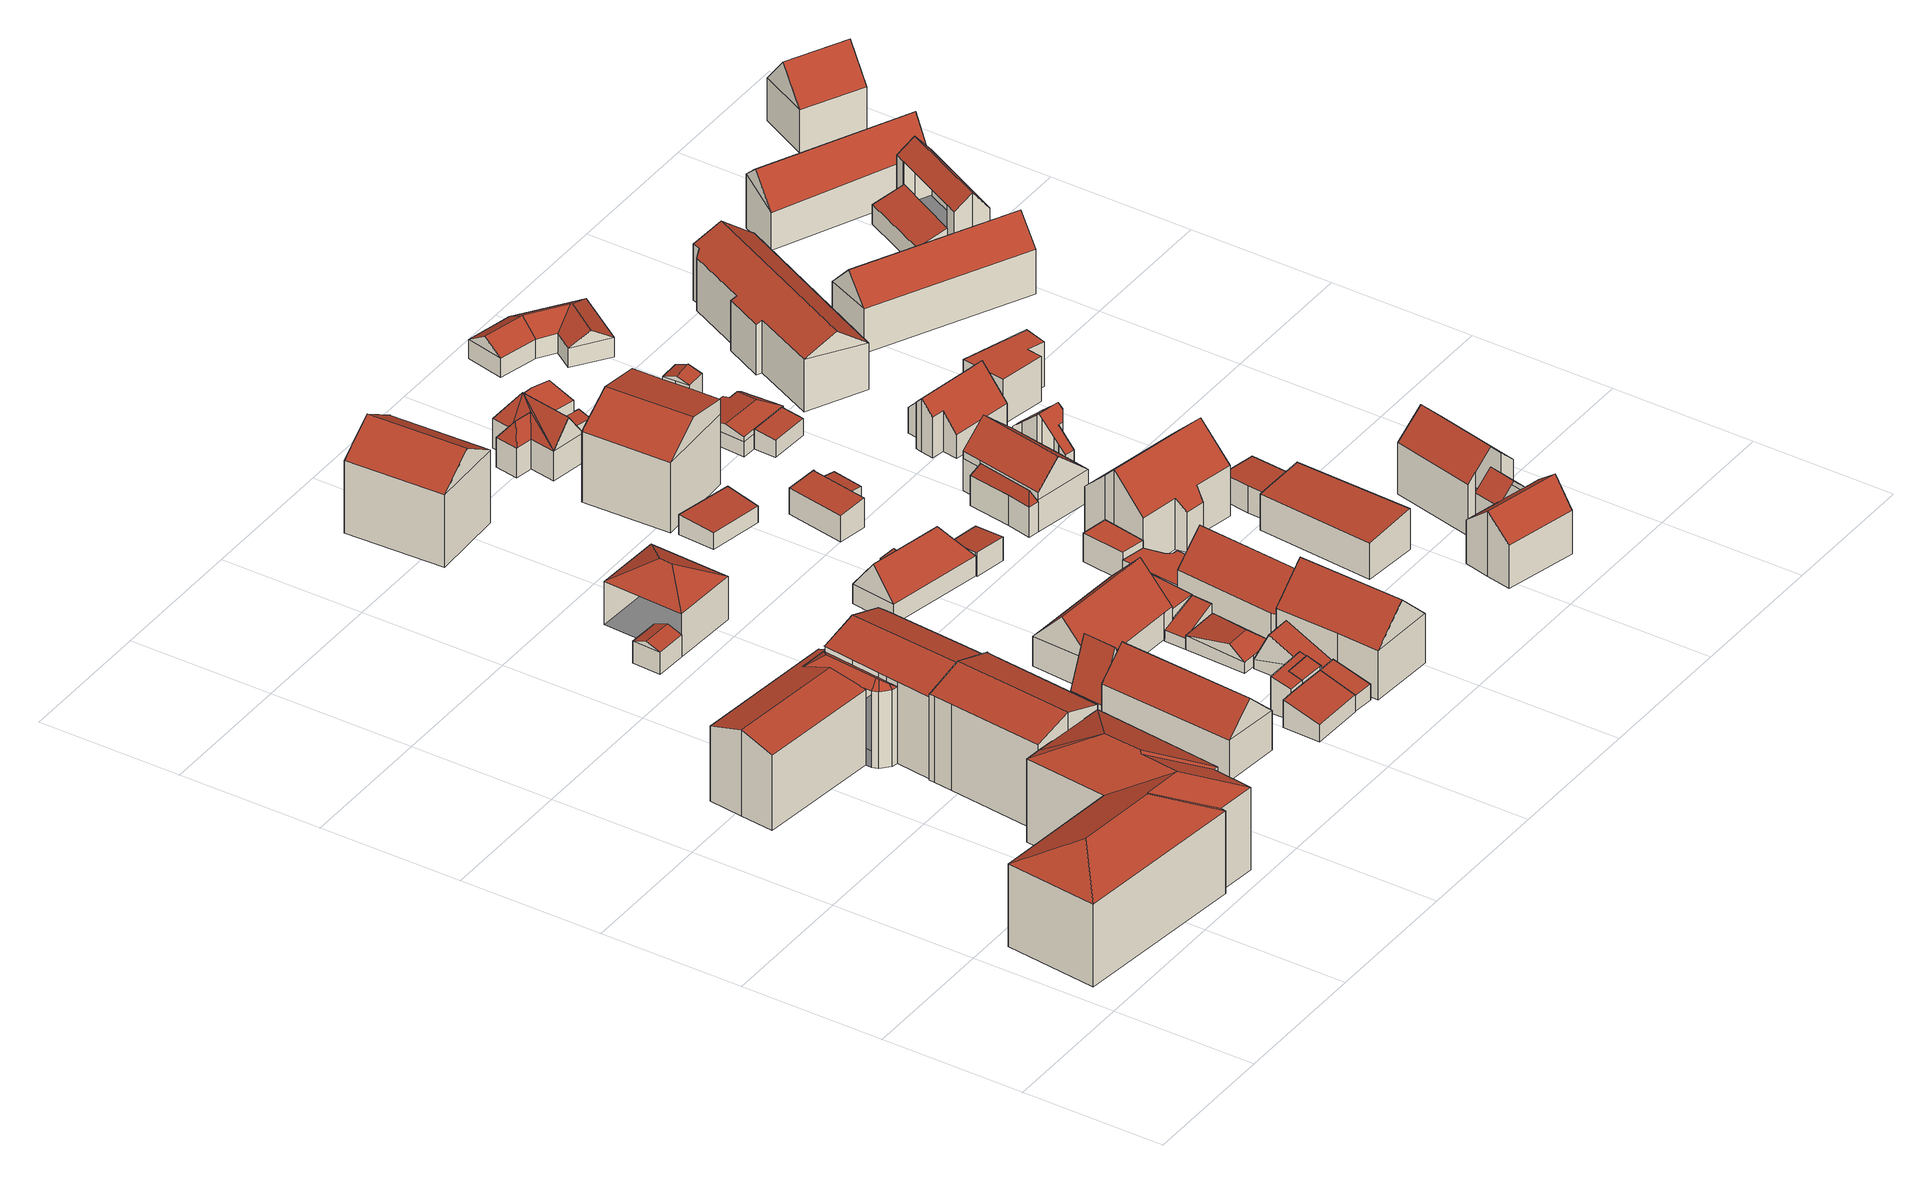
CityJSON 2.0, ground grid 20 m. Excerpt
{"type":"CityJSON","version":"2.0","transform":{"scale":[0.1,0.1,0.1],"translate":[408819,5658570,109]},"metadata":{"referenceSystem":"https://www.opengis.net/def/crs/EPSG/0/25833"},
"CityObjects":{
"building1":{"type":"Building","attributes":{"Dachtyp_tdc":"tdcFreeFormRoof","Gemeindeschluessel":14612000,"Dachneigung":25.26,"QualitaetDacherkennung":13,"Geometrietyp2DReferenz":"3000","measuredHeight":15.24,"function":"31001_9998","roofType":"5000"},"geometry":[{"type":"Solid","lod":"2","boundaries":[[[[0,1,2,3]],[[1,4,5,2]],[[4,6,7,5]],[[6,8,9,7]],[[8,10,11,9]],[[10,12,13,11]],[[12,14,15,13]],[[14,16,17,15]],[[16,18,19,17]],[[18,20,21,19]],[[20,0,3,21]],[[22,23,20,18]],[[24,22,18,16]],[[25,24,16,14]],[[26,25,14,12]],[[27,26,12,10]],[[8,27,10]],[[27,8,6]],[[24,25,26,27,6,4]],[[28,23,22,24,4,1]],[[28,1,0]],[[23,28,0,20]],[[3,2,5,7,9,11,13,15,17,19,21]]]],"semantics":{"surfaces":[{"type":"WallSurface"},{"type":"RoofSurface"},{"type":"GroundSurface"}],"values":[[0,0,0,0,0,0,0,0,0,0,0,1,1,1,1,1,1,1,1,1,1,1,2]]}}]},
"building2":{"type":"Building","attributes":{"Gemeindeschluessel":14612000,"Geometrietyp2DReferenz":"3000","function":"31001_9998","roofType":"9999"},"children":["building2-1","building2-2","building2-3"]},
"building2-1":{"type":"BuildingPart","attributes":{"Dachtyp_tdc":"tdcGableRoof","Dachneigung":17.58,"QualitaetDacherkennung":81,"Geometrietyp2DReferenz":"3000","measuredHeight":13.63,"roofType":"3100"},"parents":["building2"],"geometry":[{"type":"MultiSurface","lod":"2","boundaries":[[[29,30,31,32,33]],[[30,34,35,31]],[[34,36,37,35]],[[36,38,39,37]],[[38,40,41,39]],[[40,42,43,41]],[[42,44,45,46,43]],[[40,38,36,34,30]],[[30,29,47,44,42,40]],[[48,32,31,35,37,39,41,43,46]]],"semantics":{"surfaces":[{"type":"WallSurface"},{"type":"RoofSurface"},{"type":"GroundSurface"}],"values":[0,0,0,0,0,0,0,1,1,2]}}]},
"building2-2":{"type":"BuildingPart","attributes":{"Dachtyp_tdc":"tdcFreeFormRoof","Dachneigung":37.75,"QualitaetDacherkennung":17,"Geometrietyp2DReferenz":"3000","measuredHeight":12.64,"roofType":"5000"},"parents":["building2"],"geometry":[{"type":"MultiSurface","lod":"2","boundaries":[[[45,49,50,46]],[[49,51,52,50]],[[51,53,54,52]],[[55,56,57]],[[58,55,57,59,60,53]],[[61,58,53,51]],[[62,61,51,49]],[[62,49,45]],[[55,58,61,62,45,56]],[[46,50,52,54,63,64,65,48]]],"semantics":{"surfaces":[{"type":"WallSurface"},{"type":"RoofSurface"},{"type":"GroundSurface"}],"values":[0,0,0,1,1,1,1,1,1,2]}}]},
"building2-3":{"type":"BuildingPart","attributes":{"Dachtyp_tdc":"tdcGableRoof","Dachneigung":17.7,"QualitaetDacherkennung":75,"Geometrietyp2DReferenz":"3000","measuredHeight":12.54,"roofType":"3100"},"parents":["building2"],"geometry":[{"type":"MultiSurface","lod":"2","boundaries":[[[66,67,68,69]],[[67,70,71,68]],[[70,33,32,71]],[[72,73,74,63]],[[73,66,69,74]],[[75,76,77,33,70,67,66]],[[66,73,72,60,75]],[[69,68,71,32,48,65,64,63,74]]],"semantics":{"surfaces":[{"type":"WallSurface"},{"type":"RoofSurface"},{"type":"GroundSurface"}],"values":[0,0,0,0,0,1,1,2]}}]},
"building3":{"type":"Building","attributes":{"Dachtyp_tdc":"tdcGableRoof","Gemeindeschluessel":14612000,"Dachneigung":18.03,"QualitaetDacherkennung":75,"Geometrietyp2DReferenz":"3000","measuredHeight":14.37,"function":"31001_9998","roofType":"3100"},"geometry":[{"type":"Solid","lod":"2","boundaries":[[[[78,79,80,81]],[[79,82,83,80]],[[82,84,85,83]],[[84,86,87,85]],[[86,88,89,87]],[[88,90,91,89]],[[90,92,93,91]],[[92,94,43,93]],[[94,95,96,43]],[[95,97,39,96]],[[97,98,99,39]],[[98,78,81,99]],[[95,94,92,90,88,86,84]],[[84,82,79,78,98,97,95]],[[81,80,83,85,87,89,91,93,43,96,39,99]]]],"semantics":{"surfaces":[{"type":"WallSurface"},{"type":"RoofSurface"},{"type":"GroundSurface"}],"values":[[0,0,0,0,0,0,0,0,0,0,0,0,1,1,2]]}}]},
"building4":{"type":"Building","attributes":{"Dachtyp_tdc":"tdcFreeFormRoof","Gemeindeschluessel":14612000,"Dachneigung":44.83,"QualitaetDacherkennung":87,"Geometrietyp2DReferenz":"3000","measuredHeight":9.99,"function":"31001_9998","roofType":"5000"},"geometry":[{"type":"Solid","lod":"2","boundaries":[[[[100,101,102,103]],[[101,104,105,102]],[[104,106,107,105]],[[106,108,109,107]],[[108,100,103,109]],[[108,106,104,110,111]],[[111,110,101,100]],[[104,101,110]],[[100,108,111]],[[103,102,105,107,109]]]],"semantics":{"surfaces":[{"type":"WallSurface"},{"type":"RoofSurface"},{"type":"GroundSurface"}],"values":[[0,0,0,0,0,1,1,0,0,2]]}}]},
"building5":{"type":"Building","attributes":{"Gemeindeschluessel":14612000,"Geometrietyp2DReferenz":"3000","function":"31001_9998","roofType":"9999"},"children":["building5-1","building5-2"]},
"building5-1":{"type":"BuildingPart","attributes":{"Dachtyp_tdc":"tdcGableRoof","Dachneigung":20.03,"QualitaetDacherkennung":75,"Geometrietyp2DReferenz":"3000","measuredHeight":3.94,"roofType":"3100"},"parents":["building5"],"geometry":[{"type":"MultiSurface","lod":"2","boundaries":[[[112,113,114,115]],[[113,116,117,114]],[[116,118,119,117]],[[116,113,120]],[[113,112,121,120]],[[118,116,120,121]],[[115,114,117,119]]],"semantics":{"surfaces":[{"type":"WallSurface"},{"type":"RoofSurface"},{"type":"GroundSurface"}],"values":[0,0,0,0,1,1,2]}}]},
"building5-2":{"type":"BuildingPart","attributes":{"Dachtyp_tdc":"tdcHipRoof","Dachneigung":27.83,"QualitaetDacherkennung":95,"Geometrietyp2DReferenz":"3000","measuredHeight":8.83,"roofType":"3200"},"parents":["building5"],"geometry":[{"type":"MultiSurface","lod":"2","boundaries":[[[122,123,124,125]],[[123,126,112,115,124]],[[127,122,125,128]],[[126,123,129]],[[122,127,130]],[[123,122,130,129]],[[127,126,129,130]],[[125,124,115,119,128]]],"semantics":{"surfaces":[{"type":"WallSurface"},{"type":"RoofSurface"},{"type":"GroundSurface"}],"values":[0,0,0,1,1,1,1,2]}}]},
"building6":{"type":"Building","attributes":{"Dachtyp_tdc":"tdcFreeFormRoof","Gemeindeschluessel":14612000,"Dachneigung":68.62,"QualitaetDacherkennung":10,"Geometrietyp2DReferenz":"3000","measuredHeight":9.39,"function":"31001_9998","roofType":"5000"},"geometry":[{"type":"Solid","lod":"2","boundaries":[[[[131,132,133,134]],[[132,135,136,133]],[[135,137,138,136]],[[137,139,140,138]],[[139,141,142,140]],[[141,131,134,142]],[[131,141,139,137,143,144]],[[144,143,135,132]],[[132,131,144]],[[137,135,143]],[[134,133,136,138,140,142]]]],"semantics":{"surfaces":[{"type":"WallSurface"},{"type":"RoofSurface"},{"type":"GroundSurface"}],"values":[[0,0,0,0,0,0,1,1,0,0,2]]}}]},
"building7":{"type":"Building","attributes":{"Dachtyp_tdc":"tdcPolyFlatRoof","Gemeindeschluessel":14612000,"Dachneigung":16.19,"QualitaetDacherkennung":82,"Geometrietyp2DReferenz":"3000","measuredHeight":3.98,"function":"31001_9998","roofType":"2100"},"geometry":[{"type":"Solid","lod":"2","boundaries":[[[[145,146,147,148]],[[146,149,150,147]],[[149,151,152,150]],[[151,153,154,152]],[[153,155,156,154]],[[155,145,148,156]],[[155,153,151,149,146,145]],[[148,147,150,152,154,156]]]],"semantics":{"surfaces":[{"type":"WallSurface"},{"type":"RoofSurface"},{"type":"GroundSurface"}],"values":[[0,0,0,0,0,0,1,2]]}}]},
"building8":{"type":"Building","attributes":{"Dachtyp_tdc":"tdcPolyFlatRoof","Gemeindeschluessel":14612000,"Dachneigung":16.89,"QualitaetDacherkennung":75,"Geometrietyp2DReferenz":"3000","measuredHeight":5.36,"function":"31001_9998","roofType":"2100"},"geometry":[{"type":"Solid","lod":"2","boundaries":[[[[157,158,150,152]],[[158,159,160,150]],[[159,161,162,160]],[[161,163,164,162]],[[163,165,166,164]],[[165,157,152,166]],[[165,163,161,159,158,157]],[[152,150,160,162,164,166]]]],"semantics":{"surfaces":[{"type":"WallSurface"},{"type":"RoofSurface"},{"type":"GroundSurface"}],"values":[[0,0,0,0,0,0,1,2]]}}]},
"building9":{"type":"Building","attributes":{"Dachtyp_tdc":"tdcPolyFlatRoof","Gemeindeschluessel":14612000,"Dachneigung":16.58,"QualitaetDacherkennung":94,"Geometrietyp2DReferenz":"3000","measuredHeight":5,"function":"31001_9998","roofType":"2100"},"geometry":[{"type":"Solid","lod":"2","boundaries":[[[[157,165,167,168]],[[165,169,170,167]],[[169,171,172,170]],[[171,173,174,172]],[[173,157,168,174]],[[173,171,169,165,157]],[[168,167,170,172,174]]]],"semantics":{"surfaces":[{"type":"WallSurface"},{"type":"RoofSurface"},{"type":"GroundSurface"}],"values":[[0,0,0,0,0,1,2]]}}]},
"building10":{"type":"Building","attributes":{"Dachtyp_tdc":"tdcFreeFormRoof","Gemeindeschluessel":14612000,"Dachneigung":34.38,"QualitaetDacherkennung":70,"Geometrietyp2DReferenz":"3000","measuredHeight":14.23,"function":"31001_9998","roofType":"5000"},"geometry":[{"type":"Solid","lod":"2","boundaries":[[[[175,176,177,178]],[[176,179,180,177]],[[179,181,182,180]],[[181,183,184,182]],[[183,185,186,184]],[[185,175,178,186]],[[187,188,176,175,189]],[[190,191,187,189,192]],[[183,190,192,185]],[[185,192,189,175]],[[181,191,190,183]],[[179,188,187,191,181]],[[176,188,179]],[[178,177,180,182,184,186]]]],"semantics":{"surfaces":[{"type":"WallSurface"},{"type":"RoofSurface"},{"type":"GroundSurface"}],"values":[[0,0,0,0,0,0,1,1,0,0,0,0,0,2]]}}]},
"building11":{"type":"Building","attributes":{"Dachtyp_tdc":"tdcPolyFlatRoof","Gemeindeschluessel":14612000,"Dachneigung":16.16,"QualitaetDacherkennung":85,"Geometrietyp2DReferenz":"3000","measuredHeight":3.89,"function":"31001_9998","roofType":"2100"},"geometry":[{"type":"Solid","lod":"2","boundaries":[[[[193,153,174,194]],[[153,195,172,174]],[[195,196,197,172]],[[196,198,199,197]],[[198,193,194,199]],[[198,196,195,153,193]],[[194,174,172,197,199]]]],"semantics":{"surfaces":[{"type":"WallSurface"},{"type":"RoofSurface"},{"type":"GroundSurface"}],"values":[[0,0,0,0,0,1,2]]}}]},
"building12":{"type":"Building","attributes":{"Dachtyp_tdc":"tdcFreeFormRoof","Gemeindeschluessel":14612000,"Dachneigung":47.04,"QualitaetDacherkennung":93,"Geometrietyp2DReferenz":"3000","measuredHeight":9.12,"function":"31001_9998","roofType":"5000"},"geometry":[{"type":"Solid","lod":"2","boundaries":[[[[200,201,138,140]],[[201,202,203,138]],[[202,204,205,203]],[[204,206,207,205]],[[206,208,209,207]],[[208,200,140,209]],[[208,206,210,211,201,200]],[[210,204,202,211]],[[202,201,211]],[[206,204,210]],[[140,138,203,205,207,209]]]],"semantics":{"surfaces":[{"type":"WallSurface"},{"type":"RoofSurface"},{"type":"GroundSurface"}],"values":[[0,0,0,0,0,0,1,1,0,0,2]]}}]},
"building13":{"type":"Building","attributes":{"Dachtyp_tdc":"tdcFreeFormRoof","Gemeindeschluessel":14612000,"Dachneigung":25.26,"QualitaetDacherkennung":7,"Geometrietyp2DReferenz":"3000","measuredHeight":5.81,"function":"31001_9998","roofType":"5000"},"geometry":[{"type":"Solid","lod":"2","boundaries":[[[[212,213,197,214]],[[213,215,172,197]],[[215,216,170,172]],[[216,217,218,170]],[[217,219,220,218]],[[219,221,222,220]],[[221,212,214,222]],[[223,221,219,217,224]],[[213,212,223,224,216,215]],[[217,216,224]],[[212,221,223]],[[214,197,172,170,218,220,222]]]],"semantics":{"surfaces":[{"type":"WallSurface"},{"type":"RoofSurface"},{"type":"GroundSurface"}],"values":[[0,0,0,0,0,0,0,1,1,0,0,2]]}}]},
"building14":{"type":"Building","attributes":{"Dachtyp_tdc":"tdcFreeFormRoof","Gemeindeschluessel":14612000,"Dachneigung":11.11,"QualitaetDacherkennung":19,"Geometrietyp2DReferenz":"3000","measuredHeight":3.42,"function":"31001_9998","roofType":"5000"},"geometry":[{"type":"Solid","lod":"2","boundaries":[[[[225,226,227,228]],[[226,229,230,227]],[[229,231,232,230]],[[231,233,234,232]],[[233,225,228,234]],[[235,236,231]],[[236,235,229,226,237]],[[233,231,236,237,225]],[[231,229,235]],[[226,225,237]],[[228,227,230,232,234]]]],"semantics":{"surfaces":[{"type":"WallSurface"},{"type":"RoofSurface"},{"type":"GroundSurface"}],"values":[[0,0,0,0,0,1,1,1,0,0,2]]}}]},
"building15":{"type":"Building","attributes":{"Dachtyp_tdc":"tdcFreeFormRoof","Gemeindeschluessel":14612000,"Dachneigung":53.24,"QualitaetDacherkennung":25,"Geometrietyp2DReferenz":"3000","measuredHeight":7.26,"function":"31001_9998","roofType":"5000"},"geometry":[{"type":"Solid","lod":"2","boundaries":[[[[238,239,240,241]],[[239,242,243,240]],[[242,244,245,243]],[[244,246,247,245]],[[246,248,249,247]],[[248,250,251,249]],[[250,252,253,251]],[[252,254,255,253]],[[254,256,257,255]],[[256,238,241,257]],[[258,259,254,252]],[[239,258,260]],[[258,239,238]],[[261,260,258]],[[261,258,252]],[[252,250,261]],[[261,248,246,260]],[[260,244,242,239]],[[244,260,246]],[[259,258,238,256]],[[259,256,254]],[[248,261,250]],[[241,240,243,245,247,249,251,253,255,257]]]],"semantics":{"surfaces":[{"type":"WallSurface"},{"type":"RoofSurface"},{"type":"GroundSurface"}],"values":[[0,0,0,0,0,0,0,0,0,0,1,1,1,1,1,1,1,1,1,1,1,0,2]]}}]},
"building16":{"type":"Building","attributes":{"Dachtyp_tdc":"tdcPolyFlatRoof","Gemeindeschluessel":14612000,"Dachneigung":19.98,"QualitaetDacherkennung":75,"Geometrietyp2DReferenz":"3000","measuredHeight":3.6,"function":"31001_9998","roofType":"2100"},"geometry":[{"type":"Solid","lod":"2","boundaries":[[[[262,263,264,227]],[[263,265,266,264]],[[265,267,268,266]],[[267,269,230,268]],[[269,262,227,230]],[[269,267,265,263,262]],[[227,264,266,268,230]]]],"semantics":{"surfaces":[{"type":"WallSurface"},{"type":"RoofSurface"},{"type":"GroundSurface"}],"values":[[0,0,0,0,0,1,2]]}}]},
"building17":{"type":"Building","attributes":{"Dachtyp_tdc":"tdcFreeFormRoof","Gemeindeschluessel":14612000,"Dachneigung":45.09,"QualitaetDacherkennung":89,"Geometrietyp2DReferenz":"3000","measuredHeight":12.01,"function":"31001_9998","roofType":"5000"},"geometry":[{"type":"Solid","lod":"2","boundaries":[[[[270,271,272,273]],[[271,274,275,272]],[[274,276,277,275]],[[276,278,279,277]],[[278,280,281,279]],[[280,270,273,281]],[[282,283,274,271,270]],[[280,278,276,283,282]],[[276,274,283]],[[270,280,282]],[[273,272,275,277,279,281]]]],"semantics":{"surfaces":[{"type":"WallSurface"},{"type":"RoofSurface"},{"type":"GroundSurface"}],"values":[[0,0,0,0,0,0,1,1,0,0,2]]}}]},
"building18":{"type":"Building","attributes":{"Dachtyp_tdc":"tdcPolyFlatRoof","Gemeindeschluessel":14612000,"Dachneigung":0,"QualitaetDacherkennung":19,"Geometrietyp2DReferenz":"3000","measuredHeight":3.61,"function":"31001_9998","roofType":"1000"},"geometry":[{"type":"Solid","lod":"2","boundaries":[[[[284,285,286,287]],[[285,288,289,286]],[[288,290,291,289]],[[290,284,287,291]],[[290,288,285,284]],[[287,286,289,291]]]],"semantics":{"surfaces":[{"type":"WallSurface"},{"type":"RoofSurface"},{"type":"GroundSurface"}],"values":[[0,0,0,0,1,2]]}}]},
"building19":{"type":"Building","attributes":{"Dachtyp_tdc":"tdcPolyFlatRoof","Gemeindeschluessel":14612000,"Dachneigung":5.93,"QualitaetDacherkennung":84,"Geometrietyp2DReferenz":"3000","measuredHeight":2.94,"function":"31001_9998","roofType":"2100"},"geometry":[{"type":"Solid","lod":"2","boundaries":[[[[292,293,294,295]],[[293,296,297,294]],[[296,298,299,297]],[[298,292,295,299]],[[298,296,293,292]],[[295,294,297,299]]]],"semantics":{"surfaces":[{"type":"WallSurface"},{"type":"RoofSurface"},{"type":"GroundSurface"}],"values":[[0,0,0,0,1,2]]}}]},
"building20":{"type":"Building","attributes":{"Dachtyp_tdc":"tdcFreeFormRoof","Gemeindeschluessel":14612000,"Dachneigung":44.85,"QualitaetDacherkennung":88,"Geometrietyp2DReferenz":"3000","measuredHeight":10.06,"function":"31001_9998","roofType":"5000"},"geometry":[{"type":"Solid","lod":"2","boundaries":[[[[300,301,302,303]],[[301,304,305,302]],[[304,306,307,305]],[[306,308,309,307]],[[308,310,311,309]],[[310,300,303,311]],[[310,308,306,312,313]],[[313,312,304,301,300]],[[306,304,312]],[[300,310,313]],[[303,302,305,307,309,311]]]],"semantics":{"surfaces":[{"type":"WallSurface"},{"type":"RoofSurface"},{"type":"GroundSurface"}],"values":[[0,0,0,0,0,0,1,1,0,0,2]]}}]},
"building21":{"type":"Building","attributes":{"Dachtyp_tdc":"tdcPolyFlatRoof","Gemeindeschluessel":14612000,"Dachneigung":6.53,"QualitaetDacherkennung":80,"Geometrietyp2DReferenz":"3000","measuredHeight":3.42,"function":"31001_9998","roofType":"2100"},"geometry":[{"type":"Solid","lod":"2","boundaries":[[[[314,315,247,316]],[[315,244,245,247]],[[244,317,318,245]],[[317,319,320,318]],[[319,321,322,320]],[[321,314,316,322]],[[321,319,317,244,315,314]],[[316,247,245,318,320,322]]]],"semantics":{"surfaces":[{"type":"WallSurface"},{"type":"RoofSurface"},{"type":"GroundSurface"}],"values":[[0,0,0,0,0,0,1,2]]}}]},
"building22":{"type":"Building","attributes":{"Dachtyp_tdc":"tdcPolyFlatRoof","Gemeindeschluessel":14612000,"Dachneigung":6.61,"QualitaetDacherkennung":85,"Geometrietyp2DReferenz":"3000","measuredHeight":4.29,"function":"31001_9998","roofType":"2100"},"geometry":[{"type":"Solid","lod":"2","boundaries":[[[[323,324,325,326]],[[324,327,328,325]],[[327,329,330,328]],[[329,331,332,330]],[[331,333,334,332]],[[333,323,326,334]],[[333,331,329,327,324,323]],[[326,325,328,330,332,334]]]],"semantics":{"surfaces":[{"type":"WallSurface"},{"type":"RoofSurface"},{"type":"GroundSurface"}],"values":[[0,0,0,0,0,0,1,2]]}}]},
"building23":{"type":"Building","attributes":{"Dachtyp_tdc":"tdcPolyFlatRoof","Gemeindeschluessel":14612000,"Dachneigung":0,"QualitaetDacherkennung":74,"Geometrietyp2DReferenz":"3000","measuredHeight":3.41,"function":"31001_9998","roofType":"1000"},"geometry":[{"type":"Solid","lod":"2","boundaries":[[[[335,336,337,338]],[[336,339,340,337]],[[339,341,342,340]],[[341,343,344,342]],[[343,345,346,344]],[[345,347,348,346]],[[347,335,338,348]],[[347,345,343,341,339,336,335]],[[338,337,340,342,344,346,348]]]],"semantics":{"surfaces":[{"type":"WallSurface"},{"type":"RoofSurface"},{"type":"GroundSurface"}],"values":[[0,0,0,0,0,0,0,1,2]]}}]},
"building24":{"type":"Building","attributes":{"Gemeindeschluessel":14612000,"Geometrietyp2DReferenz":"3000","function":"31001_9998","roofType":"9999"},"children":["building24-1","building24-2"]},
"building24-1":{"type":"BuildingPart","attributes":{"Dachtyp_tdc":"tdcGableRoof","Dachneigung":20.84,"QualitaetDacherkennung":72,"Geometrietyp2DReferenz":"3000","measuredHeight":13.65,"roofType":"3100"},"parents":["building24"],"geometry":[{"type":"MultiSurface","lod":"2","boundaries":[[[349,350,351,352,353,354]],[[350,355,356,351]],[[355,357,358,359,360,356]],[[355,350,361]],[[349,357,362]],[[350,349,362,361]],[[357,355,361,362]],[[352,351,356,360]]],"semantics":{"surfaces":[{"type":"WallSurface"},{"type":"RoofSurface"},{"type":"GroundSurface"}],"values":[0,0,0,0,0,1,1,2]}}]},
"building24-2":{"type":"BuildingPart","attributes":{"Dachtyp_tdc":"tdcGableRoof","Dachneigung":31.55,"QualitaetDacherkennung":47,"Geometrietyp2DReferenz":"3000","measuredHeight":13.63,"roofType":"3100"},"parents":["building24"],"geometry":[{"type":"MultiSurface","lod":"2","boundaries":[[[363,364,365,366]],[[364,353,352,365]],[[359,367,368,360]],[[367,369,370,368]],[[369,363,366,370]],[[369,371,372,363]],[[354,373,372,371,374,358]],[[359,358,374,367]],[[367,374,371,369]],[[364,373,354,353]],[[363,372,373,364]],[[366,365,352,360,368,370]]],"semantics":{"surfaces":[{"type":"WallSurface"},{"type":"RoofSurface"},{"type":"GroundSurface"}],"values":[0,0,0,0,0,1,1,0,0,0,0,2]}}]},
"building25":{"type":"Building","attributes":{"Dachtyp_tdc":"tdcPolyFlatRoof","Gemeindeschluessel":14612000,"Dachneigung":0,"QualitaetDacherkennung":63,"Geometrietyp2DReferenz":"3000","measuredHeight":4.15,"function":"31001_9998","roofType":"1000"},"geometry":[{"type":"Solid","lod":"2","boundaries":[[[[375,376,377,378]],[[376,379,380,377]],[[379,381,382,380]],[[381,375,378,382]],[[381,379,376,375]],[[378,377,380,382]]]],"semantics":{"surfaces":[{"type":"WallSurface"},{"type":"RoofSurface"},{"type":"GroundSurface"}],"values":[[0,0,0,0,1,2]]}}]},
"building26":{"type":"Building","attributes":{"Dachtyp_tdc":"tdcPolyFlatRoof","Gemeindeschluessel":14612000,"Dachneigung":7.73,"QualitaetDacherkennung":81,"Geometrietyp2DReferenz":"3000","measuredHeight":3.05,"function":"31001_9998","roofType":"2100"},"geometry":[{"type":"Solid","lod":"2","boundaries":[[[[383,384,385,332]],[[384,386,387,385]],[[386,388,334,387]],[[388,383,332,334]],[[388,386,384,383]],[[332,385,387,334]]]],"semantics":{"surfaces":[{"type":"WallSurface"},{"type":"RoofSurface"},{"type":"GroundSurface"}],"values":[[0,0,0,0,1,2]]}}]},
"building27":{"type":"Building","attributes":{"Dachtyp_tdc":"tdcFreeFormRoof","Gemeindeschluessel":14612000,"Dachneigung":55.34,"QualitaetDacherkennung":40,"Geometrietyp2DReferenz":"3000","measuredHeight":7.97,"function":"31001_9998","roofType":"5000"},"geometry":[{"type":"Solid","lod":"2","boundaries":[[[[389,390,391,392]],[[390,393,394,391]],[[393,395,396,394]],[[395,397,398,396]],[[397,399,400,398]],[[399,401,402,400]],[[401,403,404,402]],[[403,405,406,404]],[[405,407,408,406]],[[407,409,410,408]],[[409,411,412,410]],[[411,389,392,412]],[[413,414,415,411,409]],[[407,413,409]],[[416,413,407]],[[399,416,401]],[[399,413,416]],[[413,399,417]],[[418,416,407,405]],[[418,405,403]],[[416,418,403,401]],[[417,399,397]],[[413,393,414]],[[413,395,393]],[[417,395,413]],[[395,417,397]],[[419,415,414,393,390]],[[419,390,389]],[[415,419,389,411]],[[392,391,394,396,398,400,402,404,406,408,410,412]]]],"semantics":{"surfaces":[{"type":"WallSurface"},{"type":"RoofSurface"},{"type":"GroundSurface"}],"values":[[0,0,0,0,0,0,0,0,0,0,0,0,1,1,1,1,1,1,1,1,1,0,1,1,1,1,1,1,1,2]]}}]},
"building28":{"type":"Building","attributes":{"Dachtyp_tdc":"tdcPolyFlatRoof","Gemeindeschluessel":14612000,"Dachneigung":6.07,"QualitaetDacherkennung":63,"Geometrietyp2DReferenz":"3000","measuredHeight":2.59,"function":"31001_9998","roofType":"2100"},"geometry":[{"type":"Solid","lod":"2","boundaries":[[[[420,421,422,423]],[[421,424,425,422]],[[424,426,427,425]],[[426,428,429,427]],[[428,420,423,429]],[[428,426,424,421,420]],[[423,422,425,427,429]]]],"semantics":{"surfaces":[{"type":"WallSurface"},{"type":"RoofSurface"},{"type":"GroundSurface"}],"values":[[0,0,0,0,0,1,2]]}}]},
"building29":{"type":"Building","attributes":{"Dachtyp_tdc":"tdcGableRoof","Gemeindeschluessel":14612000,"Dachneigung":44.47,"QualitaetDacherkennung":83,"Geometrietyp2DReferenz":"3000","measuredHeight":12.09,"function":"31001_9998","roofType":"3100"},"geometry":[{"type":"Solid","lod":"2","boundaries":[[[[430,431,432,433]],[[431,434,435,432]],[[434,436,382,435]],[[436,437,438,382]],[[437,439,380,438]],[[439,440,441,380]],[[440,442,443,441]],[[442,444,445,443]],[[444,446,447,445]],[[446,448,449,447]],[[448,430,433,449]],[[444,442,440,439,437]],[[437,436,434,431,430,448,446,444]],[[433,432,435,382,438,380,441,443,445,447,449]]]],"semantics":{"surfaces":[{"type":"WallSurface"},{"type":"RoofSurface"},{"type":"GroundSurface"}],"values":[[0,0,0,0,0,0,0,0,0,0,0,1,1,2]]}}]},
"building30":{"type":"Building","attributes":{"Gemeindeschluessel":14612000,"Geometrietyp2DReferenz":"3000","function":"31001_9998","roofType":"9999"},"children":["building30-1","building30-2","building30-3"]},
"building30-1":{"type":"BuildingPart","attributes":{"Dachtyp_tdc":"tdcFreeFormRoof","Dachneigung":65.48,"QualitaetDacherkennung":42,"Geometrietyp2DReferenz":"3000","measuredHeight":6.1,"roofType":"5000"},"parents":["building30"],"geometry":[{"type":"MultiSurface","lod":"2","boundaries":[[[450,451,452,453]],[[451,454,455,452]],[[454,456,457,455]],[[458,450,453,459]],[[460,456,454]],[[454,461,450,462,460]],[[462,450,458]],[[460,462,458,456]],[[451,461,454]],[[450,461,451]],[[453,452,455,457,459]]],"semantics":{"surfaces":[{"type":"WallSurface"},{"type":"RoofSurface"},{"type":"GroundSurface"}],"values":[0,0,0,0,1,1,1,1,0,0,2]}}]},
"building30-2":{"type":"BuildingPart","attributes":{"Dachtyp_tdc":"tdcGableRoof","Dachneigung":42.48,"QualitaetDacherkennung":75,"Geometrietyp2DReferenz":"3000","measuredHeight":8.99,"roofType":"3100"},"parents":["building30"],"geometry":[{"type":"MultiSurface","lod":"2","boundaries":[[[463,464,465,466]],[[464,467,468,465]],[[467,469,470,468]],[[469,471,472,470]],[[471,473,474,472]],[[473,475,476,474]],[[475,477,478,476]],[[477,479,480,481,478]],[[482,483,484,485,486]],[[483,463,466,484]],[[487,479,477,475,473,471,469]],[[469,467,464,463,483,482,487]],[[466,465,468,470,472,474,476,478,481,488,485,484]]],"semantics":{"surfaces":[{"type":"WallSurface"},{"type":"RoofSurface"},{"type":"GroundSurface"}],"values":[0,0,0,0,0,0,0,0,0,0,1,1,2]}}]},
"building30-3":{"type":"BuildingPart","attributes":{"Dachtyp_tdc":"tdcGableRoof","Dachneigung":41.76,"QualitaetDacherkennung":68,"Geometrietyp2DReferenz":"3000","measuredHeight":9.24,"roofType":"3100"},"parents":["building30"],"geometry":[{"type":"MultiSurface","lod":"2","boundaries":[[[489,490,491,457,456]],[[490,486,485,491]],[[480,492,493,481]],[[492,494,458,459,493]],[[495,496,497,498,499]],[[480,486,498,497,492]],[[486,480,500]],[[490,499,498,486]],[[489,495,499,490]],[[494,496,495,489]],[[492,497,496,494]],[[457,491,485,488,481,493,459]]],"semantics":{"surfaces":[{"type":"WallSurface"},{"type":"RoofSurface"},{"type":"GroundSurface"}],"values":[0,0,0,0,1,1,0,0,0,0,0,2]}}]},
"building31":{"type":"Building","attributes":{"Dachtyp_tdc":"tdcPolyFlatRoof","Gemeindeschluessel":14612000,"Dachneigung":5.97,"QualitaetDacherkennung":79,"Geometrietyp2DReferenz":"3000","measuredHeight":2.91,"function":"31001_9998","roofType":"2100"},"geometry":[{"type":"Solid","lod":"2","boundaries":[[[[501,502,503,504]],[[502,505,506,503]],[[505,507,508,506]],[[507,501,504,508]],[[507,505,502,501]],[[504,503,506,508]]]],"semantics":{"surfaces":[{"type":"WallSurface"},{"type":"RoofSurface"},{"type":"GroundSurface"}],"values":[[0,0,0,0,1,2]]}}]},
"building32":{"type":"Building","attributes":{"Dachtyp_tdc":"tdcFreeFormRoof","Gemeindeschluessel":14612000,"Dachneigung":13.99,"QualitaetDacherkennung":64,"Geometrietyp2DReferenz":"3000","measuredHeight":3.8,"function":"31001_9998","roofType":"5000"},"geometry":[{"type":"Solid","lod":"2","boundaries":[[[[509,510,506,511]],[[510,512,503,506]],[[512,513,514,503]],[[513,515,516,514]],[[515,517,518,516]],[[517,519,520,518]],[[519,521,522,520]],[[521,523,524,522]],[[523,525,526,524]],[[525,527,528,526]],[[527,529,530,528]],[[529,509,511,530]],[[531,532,533,534]],[[535,534,533,536,537,538,521,519,539,540]],[[535,541,502,505,531,534]],[[509,531,505,510]],[[510,505,502,512]],[[512,502,541,513]],[[513,541,535,540,515]],[[515,540,539,517]],[[521,538,523]],[[523,538,537,525]],[[525,537,536,527]],[[527,536,533,532,529]],[[529,532,531,509]],[[517,539,519]],[[511,506,503,514,516,518,520,522,524,526,528,530]]]],"semantics":{"surfaces":[{"type":"WallSurface"},{"type":"RoofSurface"},{"type":"GroundSurface"}],"values":[[0,0,0,0,0,0,0,0,0,0,0,0,1,1,1,0,0,0,0,0,0,0,0,0,0,0,2]]}}]},
"building33":{"type":"Building","attributes":{"Dachtyp_tdc":"tdcPolyFlatRoof","Gemeindeschluessel":14612000,"Dachneigung":5.11,"QualitaetDacherkennung":82,"Geometrietyp2DReferenz":"3000","measuredHeight":5.94,"function":"31001_9998","roofType":"2100"},"geometry":[{"type":"Solid","lod":"2","boundaries":[[[[542,543,544,545]],[[543,546,547,544]],[[546,548,549,547]],[[548,550,551,549]],[[550,542,545,551]],[[550,548,546,543,542]],[[545,544,547,549,551]]]],"semantics":{"surfaces":[{"type":"WallSurface"},{"type":"RoofSurface"},{"type":"GroundSurface"}],"values":[[0,0,0,0,0,1,2]]}}]},
"building34":{"type":"Building","attributes":{"Dachtyp_tdc":"tdcPolyFlatRoof","Gemeindeschluessel":14612000,"Dachneigung":4.12,"QualitaetDacherkennung":89,"Geometrietyp2DReferenz":"3000","measuredHeight":3.93,"function":"31001_9998","roofType":"2100"},"geometry":[{"type":"Solid","lod":"2","boundaries":[[[[552,553,554,555]],[[553,556,557,554]],[[556,558,559,557]],[[558,560,561,559]],[[560,552,555,561]],[[560,558,556,553,552]],[[555,554,557,559,561]]]],"semantics":{"surfaces":[{"type":"WallSurface"},{"type":"RoofSurface"},{"type":"GroundSurface"}],"values":[[0,0,0,0,0,1,2]]}}]},
"building35":{"type":"Building","attributes":{"Dachtyp_tdc":"tdcGableRoof","Gemeindeschluessel":14612000,"Dachneigung":46.19,"QualitaetDacherkennung":90,"Geometrietyp2DReferenz":"3000","measuredHeight":7.73,"function":"31001_9998","roofType":"3100"},"geometry":[{"type":"Solid","lod":"2","boundaries":[[[[562,563,564,565]],[[563,566,567,564]],[[566,568,569,567]],[[568,570,571,569]],[[570,572,573,571]],[[572,574,575,573]],[[574,576,577,575]],[[576,578,579,577]],[[578,580,581,579]],[[580,582,583,581]],[[582,584,585,583]],[[584,562,565,585]],[[580,578,576,574,572,570,568]],[[568,566,563,562,584,582,580]],[[565,564,567,569,571,573,575,577,579,581,583,585]]]],"semantics":{"surfaces":[{"type":"WallSurface"},{"type":"RoofSurface"},{"type":"GroundSurface"}],"values":[[0,0,0,0,0,0,0,0,0,0,0,0,1,1,2]]}}]},
"building36":{"type":"Building","attributes":{"Dachtyp_tdc":"tdcFreeFormRoof","Gemeindeschluessel":14612000,"Dachneigung":33.23,"QualitaetDacherkennung":88,"Geometrietyp2DReferenz":"3000","measuredHeight":4.73,"function":"31001_9998","roofType":"5000"},"geometry":[{"type":"Solid","lod":"2","boundaries":[[[[586,587,588,589]],[[587,590,591,588]],[[590,592,593,591]],[[592,594,595,593]],[[594,596,597,595]],[[596,598,599,597]],[[598,600,601,599]],[[600,586,589,601]],[[602,603,600,598]],[[602,598,596]],[[604,603,602,596,594]],[[605,604,594,592]],[[606,607,605,592,590]],[[606,590,587]],[[607,606,587,586]],[[603,604,605,607,586,600]],[[589,588,591,593,595,597,599,601]]]],"semantics":{"surfaces":[{"type":"WallSurface"},{"type":"RoofSurface"},{"type":"GroundSurface"}],"values":[[0,0,0,0,0,0,0,0,1,0,1,1,1,0,1,1,2]]}}]},
"building37":{"type":"Building","attributes":{"Gemeindeschluessel":14612000,"Geometrietyp2DReferenz":"3000","function":"31001_9998","roofType":"9999"},"children":["building37-1","building37-2","building37-3"]},
"building37-1":{"type":"BuildingPart","attributes":{"Dachtyp_tdc":"tdcGableRoof","Dachneigung":44.97,"QualitaetDacherkennung":85,"Geometrietyp2DReferenz":"3000","measuredHeight":11.2,"roofType":"3100"},"parents":["building37"],"geometry":[{"type":"MultiSurface","lod":"2","boundaries":[[[608,609,610,611]],[[612,613,614]],[[612,615,616,613]],[[615,617,618,616]],[[617,619,620,618]],[[619,621,622,620]],[[621,623,624,622]],[[623,608,611,624]],[[619,617,615,612,625]],[[625,608,623,621,619]],[[611,626,613,616,618,620,622,624]]],"semantics":{"surfaces":[{"type":"WallSurface"},{"type":"RoofSurface"},{"type":"GroundSurface"}],"values":[0,0,0,0,0,0,0,0,1,1,2]}}]},
"building37-2":{"type":"BuildingPart","attributes":{"Dachtyp_tdc":"tdcGableRoof","Dachneigung":44.69,"QualitaetDacherkennung":73,"Geometrietyp2DReferenz":"3000","measuredHeight":8.24,"roofType":"3100"},"parents":["building37"],"geometry":[{"type":"MultiSurface","lod":"2","boundaries":[[[627,614,613,628]],[[610,629,630,611]],[[631,632,633,634,614]],[[609,634,633,635]],[[635,636,629]],[[610,609,635,629]],[[627,631,614]],[[613,626,611,630,628]]],"semantics":{"surfaces":[{"type":"WallSurface"},{"type":"RoofSurface"},{"type":"GroundSurface"}],"values":[0,0,1,1,0,0,0,2]}}]},
"building37-3":{"type":"BuildingPart","attributes":{"Dachtyp_tdc":"tdcGableRoof","Dachneigung":40.08,"QualitaetDacherkennung":82,"Geometrietyp2DReferenz":"3000","measuredHeight":9.5,"roofType":"3100"},"parents":["building37"],"geometry":[{"type":"MultiSurface","lod":"2","boundaries":[[[636,630,629]],[[636,637,638,630]],[[637,639,640,638]],[[639,641,642,640]],[[641,643,644,642]],[[643,645,646,644]],[[645,647,648,646]],[[647,649,628,648]],[[649,631,627,628]],[[645,643,641,639]],[[639,637,636,632,649,647,645]],[[630,638,640,642,644,646,648,628]]],"semantics":{"surfaces":[{"type":"WallSurface"},{"type":"RoofSurface"},{"type":"GroundSurface"}],"values":[0,0,0,0,0,0,0,0,0,1,1,2]}}]},
"building38":{"type":"Building","attributes":{"Dachtyp_tdc":"tdcPolyFlatRoof","Gemeindeschluessel":14612000,"Dachneigung":2.81,"QualitaetDacherkennung":54,"Geometrietyp2DReferenz":"3000","measuredHeight":6.68,"function":"31001_9998","roofType":"2100"},"geometry":[{"type":"Solid","lod":"2","boundaries":[[[[650,651,652,653]],[[651,654,655,652]],[[654,656,657,655]],[[656,658,659,657]],[[658,660,661,659]],[[660,650,653,661]],[[660,658,656,654,651,650]],[[653,652,655,657,659,661]]]],"semantics":{"surfaces":[{"type":"WallSurface"},{"type":"RoofSurface"},{"type":"GroundSurface"}],"values":[[0,0,0,0,0,0,1,2]]}}]},
"building39":{"type":"Building","attributes":{"Dachtyp_tdc":"tdcFreeFormRoof","Gemeindeschluessel":14612000,"Dachneigung":37.3,"QualitaetDacherkennung":42,"Geometrietyp2DReferenz":"3000","measuredHeight":10.18,"function":"31001_9998","roofType":"5000"},"geometry":[{"type":"Solid","lod":"2","boundaries":[[[[662,663,664,665]],[[663,666,667,664]],[[666,668,669,667]],[[668,670,671,669]],[[670,672,673,671]],[[672,674,675,673]],[[674,676,677,675]],[[676,678,679,677]],[[678,680,681,679]],[[680,682,683,681]],[[682,684,685,683]],[[684,662,665,685]],[[686,678,676,674,672,670,668,666,663,687]],[[682,680,686,687,662,684]],[[663,662,687]],[[680,678,686]],[[665,664,667,669,671,673,675,677,679,681,683,685]]]],"semantics":{"surfaces":[{"type":"WallSurface"},{"type":"RoofSurface"},{"type":"GroundSurface"}],"values":[[0,0,0,0,0,0,0,0,0,0,0,0,1,1,0,0,2]]}}]},
"building40":{"type":"Building","attributes":{"Dachtyp_tdc":"tdcFreeFormRoof","Gemeindeschluessel":14612000,"Dachneigung":47.15,"QualitaetDacherkennung":60,"Geometrietyp2DReferenz":"3000","measuredHeight":10.14,"function":"31001_9998","roofType":"5000"},"geometry":[{"type":"Solid","lod":"2","boundaries":[[[[688,689,690,691]],[[689,692,693,690]],[[692,694,695,693]],[[694,696,697,695]],[[696,688,691,697]],[[696,698,699,688]],[[698,694,692,689,699]],[[689,688,699]],[[696,694,698]],[[691,690,693,695,697]]]],"semantics":{"surfaces":[{"type":"WallSurface"},{"type":"RoofSurface"},{"type":"GroundSurface"}],"values":[[0,0,0,0,0,1,1,0,0,2]]}}]},
"building41":{"type":"Building","attributes":{"Gemeindeschluessel":14612000,"Geometrietyp2DReferenz":"3000","function":"31001_9998","roofType":"9999"},"children":["building41-1","building41-2"]},
"building41-1":{"type":"BuildingPart","attributes":{"Dachtyp_tdc":"tdcGableRoof","Dachneigung":51.95,"QualitaetDacherkennung":48,"Geometrietyp2DReferenz":"3000","measuredHeight":9.54,"roofType":"3100"},"parents":["building41"],"geometry":[{"type":"MultiSurface","lod":"2","boundaries":[[[700,701,702,703,704]],[[701,705,706,702]],[[705,707,708,706]],[[707,709,710,708]],[[709,711,712,710]],[[711,713,714,712]],[[713,715,716,714]],[[715,717,718,716]],[[717,719,720,718]],[[719,721,720]],[[715,713,711,709,707]],[[707,705,701,700,719,717,715]],[[703,702,706,708,710,712,714,716,718,720]]],"semantics":{"surfaces":[{"type":"WallSurface"},{"type":"RoofSurface"},{"type":"GroundSurface"}],"values":[0,0,0,0,0,0,0,0,0,0,1,1,2]}}]},
"building41-2":{"type":"BuildingPart","attributes":{"Dachtyp_tdc":"tdcPolyFlatRoof","Dachneigung":17.8,"QualitaetDacherkennung":58,"Geometrietyp2DReferenz":"3000","measuredHeight":4.26,"roofType":"2100"},"parents":["building41"],"geometry":[{"type":"MultiSurface","lod":"2","boundaries":[[[722,723,724,725]],[[723,726,702,724]],[[726,704,703,702]],[[721,722,725,720]],[[721,704,726,723,722]],[[725,724,702,703,720]]],"semantics":{"surfaces":[{"type":"WallSurface"},{"type":"RoofSurface"},{"type":"GroundSurface"}],"values":[0,0,0,0,1,2]}}]},
"building42":{"type":"Building","attributes":{"Dachtyp_tdc":"tdcGableRoof","Gemeindeschluessel":14612000,"Dachneigung":50.73,"QualitaetDacherkennung":56,"Geometrietyp2DReferenz":"3000","measuredHeight":9.84,"function":"31001_9998","roofType":"3100"},"geometry":[{"type":"Solid","lod":"2","boundaries":[[[[727,728,729,730]],[[728,731,732,729]],[[731,733,734,732]],[[733,727,730,734]],[[731,728,735]],[[727,733,736]],[[728,727,736,735]],[[733,731,735,736]],[[730,729,732,734]]]],"semantics":{"surfaces":[{"type":"WallSurface"},{"type":"RoofSurface"},{"type":"GroundSurface"}],"values":[[0,0,0,0,0,0,1,1,2]]}}]},
"building43":{"type":"Building","attributes":{"Dachtyp_tdc":"tdcGableRoof","Gemeindeschluessel":14612000,"Dachneigung":50.79,"QualitaetDacherkennung":79,"Geometrietyp2DReferenz":"3000","measuredHeight":11,"function":"31001_9998","roofType":"3100"},"geometry":[{"type":"Solid","lod":"2","boundaries":[[[[737,738,739,740]],[[738,741,742,739]],[[741,743,744,742]],[[743,737,740,744]],[[741,738,745]],[[737,743,746]],[[738,737,746,745]],[[743,741,745,746]],[[740,739,742,744]]]],"semantics":{"surfaces":[{"type":"WallSurface"},{"type":"RoofSurface"},{"type":"GroundSurface"}],"values":[[0,0,0,0,0,0,1,1,2]]}}]}
},
"vertices":[
[5,32,142],[20,163,142],[20,163,21],[5,32,21],[200,144,142],[200,144,21],[213,262,142],[213,262,21],[235,260,142],[235,260,21],[345,247,142],[345,247,21],[324,62,142],[324,62,21],[317,63,142],[317,63,21],[310,6,142],[310,6,21],[254,12,142],[254,12,21],[253,5,142],[253,5,21],[199,81,171],[195,78,173],[255,75,171],[262,131,171],[266,134,173],[272,189,173],[78,90,173],
[276,590,144],[326,584,161],[326,584,24],[276,590,24],[276,590,138],[376,579,144],[376,579,24],[376,568,144],[376,568,24],[363,416,144],[363,416,24],[311,421,161],[311,421,24],[255,426,143],[255,426,24],[261,477,143],[261,477,136],[261,477,24],[274,590,144],[274,590,24],
[252,479,136],[252,479,24],[240,490,136],[240,490,24],[237,498,136],[237,498,24],[252,573,151],[274,590,136],[232,594,136],[250,501,146],[234,556,136],[237,511,136],[251,497,145],[255,485,141],[237,507,24],[234,556,24],[232,594,24],
[68,574,150],[74,622,134],[74,622,24],[68,574,24],[277,600,134],[277,600,24],[237,507,134],[63,527,134],[63,527,24],[234,556,150],[232,594,138],[274,590,138],
[362,408,149],[359,382,149],[359,382,24],[362,408,24],[345,247,149],[345,247,24],[290,253,168],[290,253,24],[235,260,150],[235,260,24],[249,392,150],[249,392,24],[252,418,150],[252,418,24],[253,427,150],[253,427,24],[255,426,151],[307,421,168],[307,421,24],[363,416,150],[363,414,149],[363,414,24],
[456,132,75],[471,323,75],[471,323,15],[456,132,15],[520,320,105],[520,320,15],[552,317,73],[552,317,15],[538,124,73],[538,124,15],[511,320,114],[496,128,114],
[297,808,62],[253,810,62],[253,810,30],[297,808,30],[255,850,62],[255,850,30],[299,848,62],[299,848,30],[254,830,70],[298,828,70],
[398,917,93],[392,803,93],[392,803,30],[398,917,30],[297,808,93],[303,922,93],[303,922,30],[347,854,119],[348,872,119],
[520,320,61],[471,323,43],[471,323,20],[520,320,20],[475,370,44],[475,370,20],[515,367,83],[515,367,20],[515,361,82],[515,361,20],[523,361,62],[523,361,20],[502,368,113],[498,321,113],
[584,86,39],[586,139,54],[586,139,14],[584,86,14],[603,139,54],[603,139,14],[626,138,54],[626,138,14],[662,136,54],[662,136,14],[659,84,39],[659,84,14],
[626,138,59],[603,139,59],[603,168,67],[603,168,14],[665,167,67],[665,167,14],[665,157,64],[665,157,14],[627,158,65],[627,158,14],
[627,158,15],[626,138,15],[665,157,65],[665,157,15],[664,136,59],[664,136,15],[662,136,59],[662,136,15],
[291,1141,142],[285,1280,142],[285,1280,36],[291,1141,36],[304,1281,142],[304,1281,36],[391,1284,142],[391,1284,36],[392,1284,142],[392,1284,36],[397,1145,142],[397,1145,36],[338,1282,178],[304,1281,154],[343,1143,178],[392,1284,143],[391,1284,144],[397,1145,143],
[659,84,38],[659,84,15],[664,136,54],[689,135,54],[689,135,15],[689,82,38],[689,82,15],
[515,361,59],[515,367,65],[522,454,63],[522,454,20],[675,443,64],[675,443,20],[669,351,59],[669,351,20],[653,352,59],[653,352,20],[672,399,111],[518,410,111],
[700,136,38],[689,135,37],[700,136,15],[664,136,37],[665,157,47],[667,234,28],[667,234,15],[704,233,28],[704,233,15],[704,226,43],[704,226,15],[703,211,73],[666,212,73],
[649,235,34],[652,321,39],[652,321,18],[649,235,18],[706,319,39],[706,319,18],[704,233,34],[704,233,18],[667,234,34],[667,234,18],[706,317,40],[685,256,52],[650,257,52],
[584,682,57],[644,670,57],[644,670,28],[584,682,28],[641,658,57],[641,658,28],[640,648,57],[640,648,28],[631,606,57],[631,606,28],[494,634,57],[494,634,28],[503,698,57],[503,698,28],[563,686,57],[563,686,28],[565,699,57],[565,699,28],[586,695,57],[586,695,28],[571,674,72],[574,686,71],[605,644,101],[499,666,101],
[652,321,34],[653,352,34],[653,352,18],[669,351,40],[669,351,18],[708,348,54],[708,348,18],[706,319,54],
[697,76,84],[700,136,85],[700,136,12],[697,76,12],[704,226,84],[704,226,12],[789,222,94],[789,222,12],[800,221,84],[800,221,12],[792,71,84],[792,71,12],[744,73,132],[752,223,132],
[708,348,55],[669,351,55],[669,351,19],[708,348,19],[675,443,55],[675,443,19],[720,437,55],[720,437,19],
[502,895,56],[505,947,61],[505,947,32],[502,895,32],[586,930,61],[586,930,32],[577,881,56],[577,881,32],
[704,226,75],[704,233,74],[704,233,16],[704,226,16],[717,375,75],[717,375,16],[773,370,103],[773,370,16],[802,368,74],[802,368,16],[789,222,74],[789,222,16],[760,371,117],[746,224,117],
[631,604,63],[631,606,62],[631,604,28],[677,641,57],[677,641,28],[683,640,57],[683,640,28],[675,596,63],[675,596,28],
[639,770,74],[598,777,69],[598,777,31],[639,770,31],[613,860,69],[613,860,31],[654,852,74],[654,852,31],[653,849,74],[653,849,31],[645,803,74],[645,803,31],
[717,375,52],[726,459,52],[726,459,18],[717,375,18],[760,452,52],[760,452,18],[765,423,52],[765,423,18],[771,416,52],[771,416,18],[778,415,52],[778,415,18],[773,370,52],[773,370,18],
[616,1042,160],[645,1043,160],[645,1043,31],[616,1042,31],[616,1042,134],[616,1042,156],[647,1006,160],[647,1006,31],[618,1005,160],[618,1005,156],[618,1005,134],[618,1005,31],[646,1025,167],[617,1023,167],
[499,1081,134],[615,1085,134],[615,1085,31],[499,1081,31],[619,962,134],[619,962,31],[503,957,134],[503,957,31],[558,960,167],[553,1083,167],[615,1085,156],[619,962,156],
[726,459,63],[734,520,63],[734,520,21],[726,459,21],[771,513,63],[771,513,21],[760,452,63],[760,452,21],
[653,849,61],[685,843,57],[685,843,31],[677,799,57],[677,799,31],[645,803,61],
[627,1207,74],[618,1170,74],[618,1170,31],[627,1207,31],[577,1180,74],[577,1180,31],[574,1160,74],[574,1160,31],[568,1124,74],[568,1124,31],[517,1133,74],[517,1133,31],[523,1169,74],[523,1169,31],[498,1173,74],[498,1173,31],[504,1206,74],[504,1206,31],[529,1201,74],[529,1201,31],[534,1231,74],[534,1231,31],[581,1223,74],[581,1223,31],[555,1202,111],[561,1206,104],[576,1203,105],[542,1182,98],[542,1128,111],[517,1187,98],[603,1195,103],
[574,1160,55],[577,1180,58],[577,1180,32],[574,1160,32],[618,1170,58],[618,1170,32],[626,1168,58],[626,1168,32],[621,1148,55],[621,1148,32],
[844,421,80],[817,426,80],[817,426,21],[844,421,21],[815,442,95],[815,442,21],[760,452,95],[769,499,142],[769,499,21],[771,513,128],[777,546,95],[777,546,21],[925,518,95],[925,518,21],[916,471,142],[916,471,21],[908,424,95],[908,424,21],[852,435,95],[852,435,21],
[731,595,73],[738,629,73],[738,629,29],[731,595,29],[748,690,73],[748,690,29],[764,687,73],[764,687,29],[746,592,73],[746,592,29],[755,680,90],[738,629,74],[740,601,90],
[864,670,103],[871,668,103],[871,668,29],[864,670,29],[878,656,112],[878,656,29],[877,649,119],[877,649,29],[876,642,113],[876,642,29],[864,634,103],[864,634,29],[857,635,103],[857,635,29],[852,610,79],[852,610,29],[838,613,79],[838,613,76],[838,613,29],[853,698,79],[868,695,79],[868,695,29],[853,698,29],[853,698,76],[845,655,119],[845,655,29],
[764,687,76],[769,714,76],[769,714,29],[831,576,76],[831,576,29],[746,592,76],[764,687,87],[746,592,87],[780,586,122],[803,707,122],[769,714,87],[845,655,76],
[703,938,55],[704,969,59],[704,969,30],[703,938,30],[760,966,59],[760,966,30],[759,935,55],[759,935,30],
[763,966,52],[760,966,52],[763,966,30],[704,969,52],[684,970,52],[684,970,30],[687,1025,52],[687,1025,30],[679,1026,52],[679,1026,30],[680,1059,52],[680,1059,30],[710,1057,52],[710,1057,30],[709,1046,52],[709,1046,30],[744,1039,52],[744,1039,30],[743,1029,52],[743,1029,30],[766,1028,52],[766,1028,30],[763,966,59],[766,1028,54],[758,1028,59],[747,994,67],[685,997,67],[743,1029,59],[744,1039,56],[709,1046,55],[679,1026,60],[687,1025,60],[684,970,59],
[901,221,64],[915,386,64],[915,386,11],[901,221,11],[932,385,65],[932,385,11],[987,380,70],[987,380,11],[979,214,71],[979,214,11],
[932,385,53],[934,415,53],[934,415,14],[932,385,14],[939,455,53],[939,455,14],[993,448,49],[993,448,14],[987,380,49],[987,380,14],
[833,834,66],[920,819,66],[920,819,29],[833,834,29],[920,812,73],[920,812,29],[914,781,107],[914,781,29],[908,747,71],[908,747,29],[907,741,64],[907,741,29],[820,756,64],[820,756,29],[824,778,88],[824,778,29],[806,781,88],[806,781,29],[809,799,107],[809,799,29],[811,808,97],[811,808,29],[828,805,97],[828,805,29],
[813,1279,65],[764,1207,65],[764,1207,37],[813,1279,37],[715,1241,65],[715,1241,37],[734,1268,65],[734,1268,37],[710,1284,65],[710,1284,37],[654,1297,65],[654,1297,37],[666,1351,65],[666,1351,37],[732,1336,65],[732,1336,37],[660,1324,83],[720,1310,83],[721,1310,83],[772,1275,83],[739,1224,84],[773,1272,84],
[1106,167,95],[1106,167,66],[1106,167,58],[1106,167,1],[1064,177,88],[1064,177,1],[1064,177,58],[1052,179,76],[1052,179,1],[1079,297,76],[1079,297,1],[1116,288,113],[1116,288,1],[1153,280,75],[1153,280,1],[1126,163,75],[1126,163,1],[1089,171,113],[1089,171,1],
[1055,138,58],[1055,138,1],[1097,128,58],[1097,128,1],[1055,138,59],[1062,136,65],[1080,132,83],[1089,171,83],[1097,128,66],[1097,128,65],
[1120,123,65],[1120,123,1],[1104,89,96],[1104,89,1],[1089,55,64],[1089,55,1],[988,79,64],[988,79,1],[995,114,96],[995,114,1],[1003,150,65],[1003,150,1],[1055,138,65],
[973,735,96],[908,747,96],[908,747,30],[973,735,30],[920,812,93],[920,812,30],[1012,781,94],[1012,781,30],[1001,749,95],[1001,749,30],[977,757,95],[977,757,30],
[882,922,97],[801,961,106],[801,961,29],[882,922,29],[841,1047,106],[841,1047,29],[834,1051,102],[834,1051,29],[860,1104,102],[860,1104,29],[867,1100,106],[867,1100,29],[907,1183,106],[907,1183,29],[919,1187,111],[919,1187,29],[923,1198,111],[923,1198,29],[988,1167,105],[988,1167,29],[999,1161,96],[999,1161,29],[906,973,98],[906,973,29],[958,1181,130],[843,941,130],
[942,967,94],[972,1032,91],[972,1032,29],[942,967,29],[1187,928,91],[1187,928,29],[1189,927,91],[1189,927,29],[1156,862,94],[1156,862,29],[1172,894,130],[957,999,130],
[1214,1088,101],[1213,1088,101],[1213,1088,25],[1214,1088,25],[1214,1088,68],[1221,1102,101],[1221,1102,25],[1243,1091,120],[1243,1091,25],[1264,1080,91],[1264,1080,25],[1263,1079,91],[1263,1079,25],[1203,958,90],[1203,958,25],[1182,969,120],[1182,969,25],[1159,980,101],[1159,980,25],[1167,995,101],[1167,995,25],[1167,995,67],
[1129,1013,54],[1175,1107,54],[1175,1107,25],[1129,1013,25],[1213,1088,67],
[1086,1229,104],[1289,1131,107],[1289,1131,25],[1086,1229,25],[1267,1087,84],[1267,1087,25],[1064,1179,80],[1064,1179,25],[1282,1115,123],[1078,1211,123],
[1334,1218,88],[1251,1260,88],[1251,1260,25],[1334,1218,25],[1286,1329,87],[1286,1329,25],[1368,1288,87],[1368,1288,25],[1268,1294,135],[1351,1253,135]
]}
